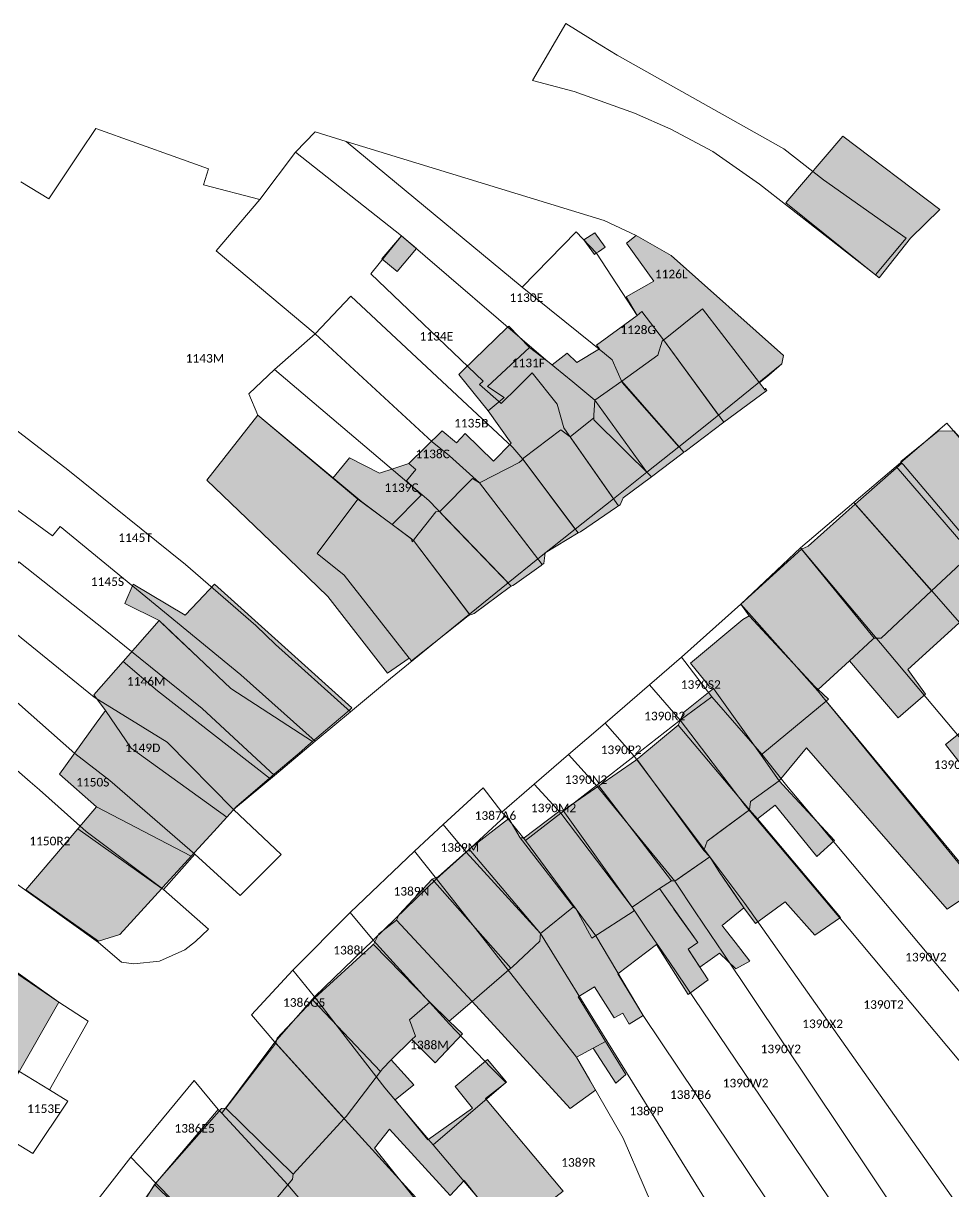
# Model space of a CAD drawing. Header units: metres. Extents: x 113120 to 240396, y 120329 to 242116.
# Drawn here: x 113344.9 to 113431.6, y 121850.8 to 121959.8 of the extents above; entities that cross this region are included whole.
import ezdxf

# ---------------------------------------------------------------- set-up
doc = ezdxf.new("R2010")
doc.units = ezdxf.units.M
doc.header["$LTSCALE"] = 3
for name, color, linetype, lineweight in [('Bpn_CaPa', 78, 'Continuous', 0), ('Bpn_ReBu', 4, 'Continuous', 0), ('Bpt_CaNu', 7, 'Continuous', 0), ('Hachure bâtiment', 11, 'Continuous', 0)]:
    doc.layers.add(name, color=color, linetype=linetype, lineweight=lineweight)
doc.styles.add('Legend', font='')
doc.styles.get('Legend').set_extended_font_data('Calibri')

msp = doc.modelspace()

# ---------------------------------------------------------------- hatches: boundary and pattern name
at = {"layer": 'Hachure bâtiment'}
h = msp.add_hatch(color=256, dxfattribs=at)
h.dxf.hatch_style = 1
h.paths.add_polyline_path([(113430.36, 121942.4), (113427.61, 121939.74), (113424.7, 121936.04), (113416, 121943.03), (113421.32, 121949.26)])
h = msp.add_hatch(color=256, dxfattribs=at)
h.dxf.hatch_style = 1
h.paths.add_polyline_path([(113381.52, 121938.77), (113379.72, 121936.62), (113378.29, 121937.81), (113380.12, 121939.95)])
h = msp.add_hatch(color=256, dxfattribs=at)
h.dxf.hatch_style = 1
h.paths.add_polyline_path([(113405.28, 121938.12), (113415.77, 121928.8), (113415.62, 121928), (113414.39, 121926.96), (113413.6, 121926.29), (113413.53, 121926.24), (113408.23, 121933.13), (113404.74, 121930.36), (113404.59, 121930.24), (113404.46, 121930.14), (113404.06, 121928.83), (113400.68, 121926.39), (113398.18, 121924.63), (113398.09, 121923.21), (113398.07, 121922.99), (113395.88, 121921.21), (113395.01, 121921.87), (113391.56, 121919.23), (113391.45, 121919.13), (113391.29, 121918.97), (113391.11, 121918.8), (113387.55, 121916.97), (113387.42, 121916.9), (113386.75, 121917.31), (113383.72, 121914.23), (113383.33, 121914.21), (113381.36, 121911.69), (113381.24, 121911.54), (113381.13, 121911.41), (113381.08, 121911.68), (113379.26, 121913.04), (113381.98, 121915.77), (113380.59, 121917.11), (113381.48, 121918.17), (113380.83, 121918.72), (113383.92, 121921.77), (113385.27, 121920.65), (113386.07, 121921.5), (113388.73, 121918.95), (113390.38, 121920.6), (113388.23, 121923.62), (113389.72, 121924.87), (113388.17, 121925.9), (113392.08, 121929.55), (113394.18, 121927.92), (113395.58, 121929), (113396.48, 121928.15), (113398.62, 121929.4), (113398.32, 121929.77), (113402.13, 121932.52), (113401.08, 121934.25), (113403.67, 121935.72), (113401.12, 121939.27), (113402.03, 121939.97)])
h = msp.add_hatch(color=256, dxfattribs=at)
h.dxf.hatch_style = 1
h.paths.add_polyline_path([(113399.12, 121938.9), (113398.5, 121938.47), (113398.31, 121938.34), (113398.13, 121938.22), (113397.14, 121939.58), (113398.18, 121940.22)])
h = msp.add_hatch(color=256, dxfattribs=at)
h.dxf.hatch_style = 1
h.paths.add_polyline_path([(113413.53, 121926.24), (113414.05, 121925.57), (113414.09, 121925.74), (113414.22, 121925.54), (113410.21, 121922.56), (113404.59, 121930.24), (113404.74, 121930.36), (113408.23, 121933.13)], flags=17)
h = msp.add_hatch(color=256, dxfattribs=at)
h.dxf.hatch_style = 1
h.paths.add_polyline_path([(113389.37, 121925.1), (113389.72, 121924.87), (113388.23, 121923.62), (113385.49, 121927.01), (113385.9, 121927.41), (113389.94, 121931.33), (113390.15, 121931.53), (113392.08, 121929.55), (113388.17, 121925.9)], flags=17)
h = msp.add_hatch(color=256, dxfattribs=at)
h.dxf.hatch_style = 1
h.paths.add_polyline_path([(113410.21, 121922.56), (113406.59, 121919.85), (113406.47, 121919.76), (113400.68, 121926.39), (113404.06, 121928.83), (113404.46, 121930.14), (113404.59, 121930.24)], flags=17)
h = msp.add_hatch(color=256, dxfattribs=at)
h.dxf.hatch_style = 1
h.paths.add_polyline_path([(113406.47, 121919.76), (113406.29, 121919.62), (113403.45, 121917.48), (113398.09, 121922.79), (113398.07, 121922.99), (113398.09, 121923.21), (113398.18, 121924.63), (113400.68, 121926.39)], flags=17)
h = msp.add_hatch(color=256, dxfattribs=at)
h.dxf.hatch_style = 1
h.paths.add_polyline_path([(113376.06, 121915.39), (113372.27, 121910.33), (113374.78, 121908.31), (113380.85, 121900.56), (113378.82, 121899.15), (113373.27, 121906.3), (113368.68, 121910.72), (113361.98, 121917.17), (113366.72, 121923.22)])
h = msp.add_hatch(color=256, dxfattribs=at)
h.dxf.hatch_style = 1
h.paths.add_polyline_path([(113398.09, 121922.79), (113403.45, 121917.48), (113400.81, 121915.5), (113400.54, 121914.87), (113400.38, 121914.76), (113395.88, 121921.21), (113398.07, 121922.99)], flags=17)
h = msp.add_hatch(color=256, dxfattribs=at)
h.dxf.hatch_style = 1
h.paths.add_polyline_path([(113395.88, 121921.21), (113400.38, 121914.76), (113400.2, 121914.63), (113396.82, 121912.33), (113396.6, 121912.24), (113391.45, 121919.13), (113391.56, 121919.23), (113395.01, 121921.87)], flags=17)
h = msp.add_hatch(color=256, dxfattribs=at)
h.dxf.hatch_style = 1
h.paths.add_polyline_path([(113438.09, 121914.62), (113434.08, 121910.6), (113433.69, 121910.65), (113426.96, 121918.6), (113426.81, 121918.76), (113426.73, 121918.91), (113430.2, 121921.74), (113431.66, 121921.75)])
h = msp.add_hatch(color=256, dxfattribs=at)
h.dxf.hatch_style = 1
h.paths.add_polyline_path([(113380.59, 121917.11), (113381.96, 121915.79), (113381.98, 121915.77), (113379.26, 121913.04), (113377.96, 121913.99), (113376.06, 121915.39), (113374.56, 121916.65), (113373.73, 121917.35), (113375.29, 121919.25), (113378.07, 121917.81), (113379.41, 121918.25), (113380.83, 121918.72), (113381.48, 121918.17)])
h = msp.add_hatch(color=256, dxfattribs=at)
h.dxf.hatch_style = 1
h.paths.add_polyline_path([(113396.6, 121912.24), (113393.54, 121910.37), (113393.41, 121909.39), (113393.27, 121909.29), (113387.42, 121916.9), (113387.55, 121916.97), (113391.11, 121918.8), (113391.29, 121918.97), (113391.45, 121919.13)])
h = msp.add_hatch(color=256, dxfattribs=at)
h.dxf.hatch_style = 1
h.paths.add_polyline_path([(113426.96, 121918.6), (113433.69, 121910.65), (113429.58, 121906.83), (113422.47, 121914.92), (113426.81, 121918.76)])
h = msp.add_hatch(color=256, dxfattribs=at)
h.dxf.hatch_style = 1
h.paths.add_polyline_path([(113387.42, 121916.9), (113393.27, 121909.29), (113393.15, 121909.2), (113390.69, 121907.42), (113390.52, 121907.35), (113390.35, 121907.27), (113383.84, 121914.05), (113383.72, 121914.23), (113386.75, 121917.31)])
h = msp.add_hatch(color=256, dxfattribs=at)
h.dxf.hatch_style = 1
h.paths.add_polyline_path([(113379.26, 121913.04), (113381.08, 121911.68), (113381.13, 121911.41), (113381.24, 121911.54), (113386.51, 121904.59), (113386.35, 121904.52), (113381.06, 121900.31), (113380.85, 121900.56), (113374.78, 121908.31), (113372.27, 121910.33), (113376.06, 121915.39)])
h = msp.add_hatch(color=256, dxfattribs=at)
h.dxf.hatch_style = 1
h.paths.add_polyline_path([(113429.58, 121906.83), (113424.89, 121902.42), (113424.23, 121902.43), (113417.46, 121910.73), (113418.06, 121911), (113422.47, 121914.92)])
h = msp.add_hatch(color=256, dxfattribs=at)
h.dxf.hatch_style = 1
h.paths.add_polyline_path([(113383.84, 121914.05), (113390.35, 121907.27), (113390.17, 121907.14), (113386.91, 121904.73), (113386.66, 121904.64), (113386.51, 121904.59), (113381.24, 121911.54), (113381.36, 121911.69), (113383.33, 121914.21), (113383.72, 121914.23)])
h = msp.add_hatch(color=256, dxfattribs=at)
h.dxf.hatch_style = 1
h.paths.add_polyline_path([(113440.79, 121911.18), (113436.68, 121907.3), (113432.52, 121903.37), (113432.12, 121903.82), (113427.37, 121899.5), (113429.02, 121897.2), (113426.47, 121895), (113421.94, 121900.32), (113424.09, 121902.3), (113424.23, 121902.43), (113424.89, 121902.42), (113429.58, 121906.83), (113433.69, 121910.65), (113434.08, 121910.6), (113438.09, 121914.62)])
h = msp.add_hatch(color=256, dxfattribs=at)
h.dxf.hatch_style = 1
h.paths.add_polyline_path([(113424.23, 121902.43), (113424.09, 121902.3), (113421.94, 121900.32), (113419.02, 121897.62), (113418.73, 121897.89), (113412.56, 121904.5), (113411.8, 121905.61), (113417.46, 121910.73)])
h = msp.add_hatch(color=256, dxfattribs=at)
h.dxf.hatch_style = 1
h.paths.add_polyline_path([(113359.94, 121904.56), (113361.15, 121905.84), (113362.68, 121907.47), (113375.51, 121895.91), (113375.07, 121895.53), (113371.83, 121892.77), (113364.21, 121897.74), (113361.16, 121900.62), (113358.56, 121903.09), (113357.53, 121904.07), (113354.31, 121905.67), (113355.11, 121907.45)])
h = msp.add_hatch(color=256, dxfattribs=at)
h.dxf.hatch_style = 1
h.paths.add_polyline_path([(113371.22, 121892.25), (113370.79, 121891.89), (113370.79, 121891.88), (113368.44, 121889.88), (113367.83, 121889.36), (113357.37, 121897.5), (113354.17, 121900.26), (113357.53, 121904.07), (113364.21, 121897.74), (113371.83, 121892.77)])
h = msp.add_hatch(color=256, dxfattribs=at)
h.dxf.hatch_style = 1
h.paths.add_polyline_path([(113418.73, 121897.89), (113418.91, 121897.52), (113419.02, 121897.62), (113419.96, 121896.73), (113419.74, 121896.55), (113413.84, 121891.66), (113413.69, 121891.5), (113409.24, 121897.74), (113408.84, 121897.95), (113407.1, 121900.09), (113411.97, 121904.15), (113412.56, 121904.5)])
h = msp.add_hatch(color=256, dxfattribs=at)
h.dxf.hatch_style = 1
h.paths.add_polyline_path([(113352.51, 121895.69), (113351.42, 121897.14), (113354.17, 121900.26), (113357.37, 121897.5), (113367.83, 121889.36), (113364.74, 121886.72), (113363.83, 121885.73), (113354.91, 121892.15)])
h = msp.add_hatch(color=256, dxfattribs=at)
h.dxf.hatch_style = 1
h.paths.add_polyline_path([(113413.69, 121891.5), (113415.37, 121889.12), (113412.7, 121887.19), (113412.59, 121886.41), (113405.96, 121894.3), (113406.43, 121895.49), (113409.24, 121897.74)])
h = msp.add_hatch(color=256, dxfattribs=at)
h.dxf.hatch_style = 1
h.paths.add_polyline_path([(113419.74, 121896.55), (113433.99, 121879.15), (113431.03, 121877.13), (113417.93, 121892.2), (113415.37, 121889.12), (113413.69, 121891.5), (113413.84, 121891.66)])
h = msp.add_hatch(color=256, dxfattribs=at)
h.dxf.hatch_style = 1
h.paths.add_polyline_path([(113351.65, 121894.49), (113352.51, 121895.69), (113354.91, 121892.15), (113363.83, 121885.73), (113362.62, 121884.4), (113361.19, 121882.84), (113360.51, 121882.09), (113351.69, 121886.69), (113348.23, 121889.73)])
h = msp.add_hatch(color=256, dxfattribs=at)
h.dxf.hatch_style = 1
h.paths.add_polyline_path([(113412.59, 121886.41), (113408.66, 121883.48), (113408.33, 121882.61), (113402.1, 121891.13), (113402.27, 121891.27), (113405.96, 121894.3)])
h = msp.add_hatch(color=256, dxfattribs=at)
h.dxf.hatch_style = 1
h.paths.add_polyline_path([(113430.88, 121892.5), (113432.25, 121893.58), (113433.99, 121891.36), (113437.79, 121886.53), (113436.42, 121885.46)])
h = msp.add_hatch(color=256, dxfattribs=at)
h.dxf.hatch_style = 1
h.paths.add_polyline_path([(113408.33, 121882.61), (113408.9, 121882.02), (113405.63, 121879.75), (113405.48, 121879.78), (113405.31, 121879.8), (113398.54, 121888.65), (113401.95, 121891.02), (113402.1, 121891.13)])
h = msp.add_hatch(color=256, dxfattribs=at)
h.dxf.hatch_style = 1
h.paths.add_polyline_path([(113405.31, 121879.8), (113404.2, 121879.06), (113401.65, 121877.34), (113395.21, 121886.34), (113398.54, 121888.65)])
h = msp.add_hatch(color=256, dxfattribs=at)
h.dxf.hatch_style = 1
h.paths.add_polyline_path([(113416.43, 121887.97), (113420.52, 121883.55), (113418.87, 121882.07), (113415, 121886.85), (113413.34, 121885.56), (113412.59, 121886.41), (113412.7, 121887.19), (113415.37, 121889.12)])
h = msp.add_hatch(color=256, dxfattribs=at)
h.dxf.hatch_style = 1
h.paths.add_polyline_path([(113351.69, 121886.69), (113360.51, 121882.09), (113360.26, 121881.82), (113357.85, 121879.17), (113357.76, 121879.07), (113349.95, 121884.65)])
h = msp.add_hatch(color=256, dxfattribs=at)
h.dxf.hatch_style = 1
h.paths.add_polyline_path([(113391.19, 121883.79), (113396.19, 121877.35), (113393.09, 121874.86), (113386.44, 121882.73), (113390.16, 121885.59)])
h = msp.add_hatch(color=256, dxfattribs=at)
h.dxf.hatch_style = 1
h.paths.add_polyline_path([(113401.65, 121877.34), (113401.85, 121876.98), (113397.9, 121874.44), (113396.43, 121877.13), (113396.19, 121877.35), (113391.19, 121883.79), (113391.57, 121883.81), (113394.91, 121886.32), (113395.21, 121886.34)])
h = msp.add_hatch(color=256, dxfattribs=at)
h.dxf.hatch_style = 1
h.paths.add_polyline_path([(113421.09, 121876.37), (113418.7, 121874.71), (113415.93, 121877.83), (113413.17, 121875.8), (113412.06, 121877.27), (113410.75, 121879.2), (113409.77, 121880.64), (113408.9, 121882.02), (113408.33, 121882.61), (113408.66, 121883.48), (113410.03, 121884.5), (113412.59, 121886.41), (113413.34, 121885.56)])
h = msp.add_hatch(color=256, dxfattribs=at)
h.dxf.hatch_style = 1
h.paths.add_polyline_path([(113349.95, 121884.65), (113357.76, 121879.07), (113353.85, 121874.79), (113351.87, 121874.15), (113345.1, 121878.96), (113349.95, 121884.65)])
h = msp.add_hatch(color=256, dxfattribs=at)
h.dxf.hatch_style = 1
h.paths.add_polyline_path([(113393.09, 121874.86), (113393.05, 121874.16), (113390.48, 121871.77), (113390.32, 121871.63), (113383, 121879.93), (113383.59, 121880.19), (113386.09, 121882.42), (113386.44, 121882.73)])
h = msp.add_hatch(color=256, dxfattribs=at)
h.dxf.hatch_style = 1
h.paths.add_polyline_path([(113405.63, 121879.75), (113406.39, 121880.28), (113408.9, 121882.02), (113409.77, 121880.64), (113411.39, 121878.26), (113412.06, 121877.27), (113410.04, 121875.61), (113410.09, 121875.54), (113410.1, 121875.53), (113410.44, 121875.1), (113411.25, 121874.06), (113412.62, 121872.3), (113411.31, 121871.57), (113409.81, 121873.04), (113408.93, 121872.41), (113407.97, 121871.73), (113407.04, 121873.15), (113406.87, 121873.42), (113407.78, 121874.02), (113405.55, 121877.16), (113405.41, 121877.36), (113405.34, 121877.46), (113405.29, 121877.53), (113404.2, 121879.06), (113405.31, 121879.8)])
h = msp.add_hatch(color=256, dxfattribs=at)
h.dxf.hatch_style = 1
h.paths.add_polyline_path([(113390.32, 121871.63), (113390.15, 121871.48), (113386.74, 121868.54), (113379.67, 121876.12), (113379.74, 121876.28), (113379.93, 121876.65), (113383, 121879.93)])
h = msp.add_hatch(color=256, dxfattribs=at)
h.dxf.hatch_style = 1
h.paths.add_polyline_path([(113407.78, 121874.02), (113406.87, 121873.42), (113408.73, 121870.55), (113406.88, 121869.17), (113403.92, 121873.85), (113400.33, 121871.12), (113402.68, 121867.22), (113401.38, 121866.42), (113400.78, 121867.45), (113399.97, 121867), (113398.13, 121869.9), (113396.62, 121868.97), (113399.17, 121864.8), (113398.02, 121864.18), (113396.47, 121863.35), (113398.22, 121860.25), (113395.88, 121858.55), (113386.74, 121868.54), (113390.15, 121871.48), (113390.32, 121871.63), (113390.48, 121871.77), (113393.05, 121874.16), (113393.09, 121874.86), (113396.19, 121877.35), (113396.43, 121877.13), (113397.9, 121874.44), (113401.85, 121876.98), (113401.65, 121877.34), (113404.2, 121879.06)])
h = msp.add_hatch(color=256, dxfattribs=at)
h.dxf.hatch_style = 1
h.paths.add_polyline_path([(113386.74, 121868.54), (113384.58, 121866.69), (113382.79, 121868.47), (113377.51, 121873.84), (113377.55, 121873.91), (113378.03, 121874.84), (113379.67, 121876.12)])
h = msp.add_hatch(color=256, dxfattribs=at)
h.dxf.hatch_style = 1
h.paths.add_polyline_path([(113348.16, 121868.48), (113344.28, 121861.66), (113336.41, 121866.15), (113340.79, 121873.49), (113340.88, 121873.64)])
h.paths.add_polyline_path([(113333.34, 121857), (113333.18, 121856.79), (113333.17, 121856.8), (113331.43, 121857.79), (113330.9, 121858.08), (113328.61, 121859.17), (113326.99, 121860), (113326.7, 121860.15), (113326.21, 121860.41), (113326.55, 121861.36), (113328.77, 121864.6), (113328.77, 121864.61), (113329.35, 121865.45), (113329.53, 121865.34), (113329.71, 121865.22), (113330.09, 121864.97), (113331.81, 121867.42), (113330.89, 121867.93), (113328.94, 121869.01), (113329.67, 121870.32), (113331.71, 121869.24), (113332.7, 121868.72), (113332.72, 121868.72), (113333.88, 121868.48), (113337.39, 121867.79), (113336.41, 121866.15), (113335.83, 121865.18), (113335.28, 121864.25), (113334.11, 121862.29), (113334.11, 121862.29), (113334.13, 121862.28), (113336.22, 121861.38), (113336.4, 121860.85), (113336.36, 121860.8), (113334.07, 121857.92)], flags=16)
h = msp.add_hatch(color=256, dxfattribs=at)
h.dxf.hatch_style = 1
h.paths.add_polyline_path([(113377.51, 121873.84), (113382.79, 121868.47), (113380.88, 121866.81), (113381.43, 121865.3), (113381.11, 121864.99), (113379.18, 121863.08), (113378.36, 121862.26), (113378.16, 121862.01), (113371.87, 121868.67), (113372.03, 121868.83), (113377.32, 121873.7), (113377.49, 121873.86)])
h = msp.add_hatch(color=256, dxfattribs=at)
h.dxf.hatch_style = 1
h.paths.add_polyline_path([(113378.16, 121862.01), (113374.98, 121857.82), (113374.79, 121857.61), (113368.41, 121864.63), (113368.54, 121865.1), (113371.74, 121868.54), (113371.87, 121868.67)])
h = msp.add_hatch(color=256, dxfattribs=at)
h.dxf.hatch_style = 1
h.paths.add_polyline_path([(113384.58, 121866.69), (113385.82, 121865.52), (113383.27, 121862.82), (113381.11, 121864.99), (113381.43, 121865.3), (113380.88, 121866.81), (113382.79, 121868.47)])
h = msp.add_hatch(color=256, dxfattribs=at)
h.dxf.hatch_style = 1
h.paths.add_polyline_path([(113401.07, 121861.72), (113400.12, 121860.92), (113398.02, 121864.18), (113399.17, 121864.8)], flags=17)
h = msp.add_hatch(color=256, dxfattribs=at)
h.dxf.hatch_style = 1
h.paths.add_polyline_path([(113374.79, 121857.61), (113370.03, 121852.43), (113363.74, 121858.57), (113368.41, 121864.63)])
h = msp.add_hatch(color=256, dxfattribs=at)
h.dxf.hatch_style = 1
h.paths.add_polyline_path([(113389.92, 121861.02), (113387.98, 121859.47), (113395.23, 121850.85), (113389.98, 121846.81), (113385.97, 121851.82), (113384.67, 121850.45), (113379.02, 121856.62), (113377.63, 121854.85), (113382.52, 121848.7), (113382.35, 121848.55), (113376.61, 121843.64), (113372.63, 121848.07), (113368.87, 121843.62), (113370.78, 121841.42), (113368.83, 121839.65), (113369.53, 121838.63), (113366.92, 121836.27), (113361.8, 121842.48), (113363.97, 121844.72), (113369.98, 121851.96), (113370.03, 121852.43), (113374.79, 121857.61), (113374.98, 121857.82), (113378.16, 121862.01), (113378.36, 121862.26), (113379.18, 121863.08), (113381.28, 121860.75), (113379.53, 121859.37), (113382.58, 121855.62), (113386.77, 121858.57), (113385.13, 121860.6), (113388.17, 121863.12)])
h = msp.add_hatch(color=256, dxfattribs=at)
h.dxf.hatch_style = 1
h.paths.add_polyline_path([(113370.03, 121852.43), (113369.98, 121851.96), (113363.97, 121844.72), (113357.1, 121851.45), (113363.35, 121858.54), (113363.74, 121858.57)])
h = msp.add_hatch(color=256, dxfattribs=at)
h.dxf.hatch_style = 1
h.paths.add_polyline_path([(113363.97, 121844.72), (113361.8, 121842.48), (113360.04, 121840.65), (113353.37, 121845.37), (113354.07, 121846.57), (113357.1, 121851.45)])

# ---------------------------------------------------------------- linework, layer by layer
at = {"layer": 'Bpn_CaPa'}
for points in [[(113397.77, 121958.33), (113398.81, 121957.69), (113400.24, 121956.81), (113415.79, 121948.07), (113419.51, 121945.17), (113427.21, 121939.75), (113424.34, 121936.33), (113413.53, 121944.78), (113409.18, 121947.82), (113405.26, 121949.91), (113401.87, 121951.41), (113396.23, 121953.42), (113392.34, 121954.44), (113395.46, 121959.77), (113397.77, 121958.33)], [(113391.38, 121935.18), (113397.91, 121929.9), (113399.06, 121928.98), (113399.8, 121928.38), (113400.71, 121926.26), (113406.01, 121920.27), (113403.03, 121917.9), (113398.18, 121924.63), (113396.13, 121926.34), (113393.59, 121928.38), (113380.12, 121939.95), (113370.23, 121947.77), (113372.07, 121949.65), (113374.98, 121948.75), (113391.38, 121935.18)], [(113391.38, 121935.18), (113374.98, 121948.75), (113399.03, 121941.37), (113402.03, 121939.97), (113405.28, 121938.12), (113415.77, 121928.8), (113415.62, 121928), (113409.72, 121923.21), (113404.59, 121930.24), (113402.57, 121932.88), (113402.13, 121932.52), (113398.32, 121938.33), (113396.42, 121940.32), (113391.38, 121935.18)], [(113399.91, 121915.43), (113396.34, 121912.59), (113391.45, 121919.13), (113390.52, 121920.21), (113375.42, 121934.32), (113372.08, 121930.82), (113362.84, 121938.55), (113366.93, 121943.35), (113370.23, 121947.77), (113380.12, 121939.95), (113377.28, 121936.42), (113387.75, 121926.39), (113387.42, 121926.09), (113389.44, 121924.32), (113390.95, 121925.82), (113391.76, 121926.63), (113392.31, 121927.18), (113394.67, 121924.25), (113395.29, 121922.04), (113399.91, 121915.43)], [(113403.03, 121917.9), (113399.91, 121915.43), (113395.29, 121922.04), (113394.67, 121924.25), (113392.31, 121927.18), (113391.76, 121926.63), (113390.95, 121925.82), (113389.44, 121924.32), (113387.42, 121926.09), (113387.75, 121926.39), (113377.28, 121936.42), (113380.12, 121939.95), (113393.59, 121928.38), (113396.13, 121926.34), (113398.18, 121924.63), (113403.03, 121917.9)], [(113391.38, 121935.18), (113396.42, 121940.32), (113398.32, 121938.33), (113402.13, 121932.52), (113402.57, 121932.88), (113404.59, 121930.24), (113409.72, 121923.21), (113406.01, 121920.27), (113400.71, 121926.26), (113399.8, 121928.38), (113399.06, 121928.98), (113397.91, 121929.9), (113391.38, 121935.18)], [(113396.34, 121912.59), (113392.86, 121909.82), (113387.42, 121916.9), (113384.6, 121919.44), (113382.98, 121920.73), (113372.08, 121930.82), (113375.42, 121934.32), (113390.52, 121920.21), (113391.45, 121919.13), (113396.34, 121912.59)], [(113368.29, 121927.47), (113372.08, 121930.82), (113382.98, 121920.73), (113384.6, 121919.44), (113387.42, 121916.9), (113392.86, 121909.82), (113390.1, 121907.59), (113383.5, 121914.42), (113382.69, 121915.26), (113368.29, 121927.47)], [(113333.52, 121929.97), (113344.13, 121921.9), (113348.99, 121918.12), (113359.97, 121909.3), (113366.54, 121903.59), (113368.38, 121901.82), (113375.39, 121895.56), (113372.09, 121892.81), (113365.15, 121899), (113348.28, 121912.83), (113347.59, 121911.96), (113329.77, 121924.97), (113333.52, 121929.97)], [(113368.29, 121927.47), (113382.69, 121915.26), (113383.5, 121914.42), (113390.1, 121907.59), (113386.47, 121904.65), (113381.24, 121911.54), (113376.43, 121915.15), (113366.72, 121923.22), (113365.89, 121925.23), (113368.29, 121927.47)], [(113372.09, 121892.81), (113368.29, 121889.61), (113361.55, 121895.85), (113357.52, 121899.1), (113354.96, 121901.17), (113352.48, 121903.17), (113344.42, 121909.53), (113343.15, 121907.76), (113337.65, 121911.4), (113333.56, 121913.74), (113326.7, 121918.84), (113325.7, 121919.54), (113326.12, 121920.1), (113329.77, 121924.97), (113347.59, 121911.96), (113348.28, 121912.83), (113365.15, 121899), (113372.09, 121892.81)], [(113445.42, 121905.82), (113440.65, 121901.72), (113433.27, 121910.31), (113426.29, 121918.45), (113431, 121922.48), (113440.8, 121911.19), (113445.42, 121905.82)], [(113422.32, 121915.09), (113426.29, 121918.45), (113433.27, 121910.31), (113440.65, 121901.72), (113449.25, 121892.11), (113451.92, 121889.13), (113448.17, 121885.76), (113432.19, 121903.89), (113429.6, 121906.83), (113422.32, 121915.09)], [(113422.32, 121915.09), (113429.6, 121906.83), (113432.19, 121903.89), (113448.17, 121885.76), (113447.52, 121885.17), (113442.6, 121880.75), (113434.38, 121890.56), (113432.32, 121893.02), (113427.09, 121899.25), (113417.36, 121910.86), (113422.32, 121915.09)], [(113447.81, 121874.54), (113442.03, 121869.67), (113435.23, 121877.87), (113421.95, 121893.89), (113419.74, 121896.55), (113418.93, 121897.53), (113411.8, 121905.61), (113417.36, 121910.86), (113427.09, 121899.25), (113432.32, 121893.02), (113434.38, 121890.56), (113442.6, 121880.75), (113445.59, 121877.18), (113447.81, 121874.54)], [(113343.15, 121907.76), (113344.42, 121909.53), (113352.48, 121903.17), (113354.96, 121901.17), (113357.52, 121899.1), (113361.55, 121895.85), (113368.29, 121889.61), (113364.47, 121886.44), (113358.27, 121892.71), (113351.45, 121896.92), (113341.29, 121905.16), (113343.15, 121907.76)], [(113360.84, 121882.29), (113352.93, 121889.14), (113349.66, 121891.66), (113342.28, 121898.17), (113340.1, 121899.87), (113338.42, 121901.16), (113339.13, 121902.16), (113341.14, 121904.96), (113341.29, 121905.16), (113351.45, 121896.92), (113358.27, 121892.71), (113364.47, 121886.44), (113368.91, 121882.25), (113365.08, 121878.42), (113360.84, 121882.29)], [(113447.81, 121874.54), (113458.52, 121861.77), (113452.85, 121857.02), (113454.45, 121855.11), (113448.1, 121850.47), (113420.59, 121883.28), (113419.76, 121884.28), (113419.06, 121885.11), (113416.22, 121888.5), (113415.57, 121889.26), (113413.76, 121891.6), (113409.1, 121896.95), (113406.57, 121900.25), (113406.27, 121900.65), (113411.8, 121905.61), (113418.93, 121897.53), (113419.74, 121896.55), (113421.95, 121893.89), (113435.23, 121877.87), (113442.03, 121869.67), (113447.81, 121874.54)], [(113403.28, 121898.08), (113406.27, 121900.65), (113406.57, 121900.25), (113409.1, 121896.95), (113406.14, 121894.76), (113403.28, 121898.08)], [(113357.94, 121878.99), (113350.73, 121884.39), (113346.35, 121888.27), (113345.49, 121889.01), (113342.73, 121891.45), (113339.5, 121894.14), (113342.28, 121898.17), (113349.66, 121891.66), (113352.93, 121889.14), (113360.84, 121882.29), (113357.94, 121878.99)], [(113399.13, 121894.51), (113403.28, 121898.08), (113406.14, 121894.76), (113401.85, 121891.41), (113399.13, 121894.51)], [(113406.14, 121894.76), (113409.1, 121896.95), (113413.76, 121891.6), (113415.57, 121889.26), (113416.22, 121888.5), (113419.06, 121885.11), (113419.76, 121884.28), (113420.59, 121883.28), (113448.1, 121850.47), (113444.59, 121848.15), (113420.77, 121876.61), (113412.21, 121886.83), (113406.14, 121894.76)], [(113357.94, 121878.99), (113362.14, 121875.28), (113360.93, 121874.13), (113359.92, 121873.36), (113357.56, 121872.28), (113355.17, 121872.04), (113354.01, 121872.19), (113351.88, 121874.04), (113343.88, 121879.77), (113336.83, 121884), (113342.08, 121890.82), (113338.95, 121893.35), (113339.5, 121894.14), (113342.73, 121891.45), (113345.49, 121889.01), (113346.35, 121888.27), (113350.73, 121884.39), (113357.94, 121878.99)], [(113395.7, 121891.56), (113399.13, 121894.51), (113401.85, 121891.41), (113398.34, 121888.68), (113395.7, 121891.56)], [(113439.52, 121844.78), (113436.69, 121842.91), (113413.46, 121875.83), (113412.17, 121877.67), (113408.9, 121882.02), (113401.85, 121891.41), (113406.14, 121894.76), (113412.21, 121886.83), (113420.77, 121876.61), (113444.59, 121848.15), (113439.52, 121844.78)], [(113395.7, 121891.56), (113398.34, 121888.68), (113395, 121886.09), (113392.51, 121888.81), (113395.7, 121891.56)], [(113436.69, 121842.91), (113433.68, 121840.91), (113432.27, 121839.97), (113410.13, 121873.03), (113408.96, 121874.78), (113407.54, 121876.89), (113405.63, 121879.75), (113398.34, 121888.68), (113401.85, 121891.41), (113408.9, 121882.02), (113412.17, 121877.67), (113413.46, 121875.83), (113436.69, 121842.91)], [(113389.48, 121886.19), (113392.51, 121888.81), (113395, 121886.09), (113391.71, 121883.55), (113389.84, 121885.86), (113389.48, 121886.19)], [(113395, 121886.09), (113398.34, 121888.68), (113405.63, 121879.75), (113407.54, 121876.89), (113408.96, 121874.78), (113410.13, 121873.03), (113432.27, 121839.97), (113430.6, 121838.87), (113428.49, 121837.65), (113405.09, 121872.25), (113403.03, 121875.29), (113401.65, 121877.33), (113395, 121886.09)], [(113384.02, 121885.03), (113387.74, 121888.47), (113389.48, 121886.19), (113389.84, 121885.86), (113386.18, 121882.46), (113384.02, 121885.03)], [(113419.41, 121832.45), (113399.29, 121864.87), (113393.09, 121874.86), (113386.18, 121882.46), (113389.84, 121885.86), (113391.71, 121883.55), (113398.27, 121874.67), (113402.68, 121867.22), (113424.18, 121835.19), (113419.41, 121832.45)], [(113395, 121886.09), (113401.65, 121877.33), (113403.03, 121875.29), (113405.09, 121872.25), (113428.49, 121837.65), (113427.17, 121836.9), (113424.18, 121835.19), (113402.68, 121867.22), (113398.27, 121874.67), (113391.71, 121883.55), (113395, 121886.09)], [(113384.02, 121885.03), (113386.18, 121882.46), (113383.41, 121879.96), (113381.34, 121882.56), (113384.02, 121885.03)], [(113375.34, 121876.84), (113381.34, 121882.56), (113383.41, 121879.96), (113379.57, 121876.26), (113377.48, 121874.25), (113375.34, 121876.84)], [(113419.41, 121832.45), (113412.58, 121828.53), (113400.81, 121855.77), (113397.71, 121861.19), (113396.47, 121863.35), (113383.41, 121879.96), (113386.18, 121882.46), (113393.09, 121874.86), (113399.29, 121864.87), (113419.41, 121832.45)], [(113324.93, 121873.05), (113329.08, 121880.28), (113335.58, 121876.42), (113340.79, 121873.49), (113348.16, 121868.48), (113350.9, 121866.7), (113347.29, 121860.29), (113344.44, 121862.02), (113336.41, 121866.15), (113332.65, 121868.41), (113324.93, 121873.05)], [(113407.86, 121825.82), (113407.77, 121825.94), (113405.2, 121829.04), (113402.73, 121831.95), (113396.65, 121839.13), (113383.08, 121855.15), (113389.86, 121860.97), (113388.48, 121862.39), (113384.61, 121866.42), (113377.48, 121874.25), (113379.57, 121876.26), (113383.41, 121879.96), (113396.47, 121863.35), (113397.71, 121861.19), (113400.81, 121855.77), (113412.58, 121828.53), (113411.76, 121828.06), (113407.86, 121825.82)], [(113375.34, 121876.84), (113377.48, 121874.25), (113372.02, 121868.98), (113369.99, 121871.44), (113375.34, 121876.84)], [(113372.02, 121868.98), (113377.48, 121874.25), (113384.61, 121866.42), (113388.48, 121862.39), (113389.86, 121860.97), (113383.08, 121855.15), (113382.65, 121855.66), (113379.58, 121859.29), (113378.57, 121860.48), (113372.02, 121868.98)], [(113372.02, 121868.98), (113368.33, 121864.73), (113366.13, 121867.29), (113369.99, 121871.44), (113372.02, 121868.98)], [(113401.58, 121826.36), (113401.07, 121825.99), (113396.78, 121831.34), (113382.73, 121848.88), (113375.2, 121857.16), (113368.33, 121864.73), (113372.02, 121868.98), (113378.57, 121860.48), (113379.58, 121859.29), (113382.65, 121855.66), (113383.08, 121855.15), (113396.65, 121839.13), (113402.73, 121831.95), (113405.2, 121829.04), (113401.58, 121826.36)], [(113390.55, 121826.45), (113380.1, 121838.88), (113378.57, 121840.7), (113369.54, 121851.43), (113363.38, 121858.12), (113368.33, 121864.73), (113375.2, 121857.16), (113382.73, 121848.88), (113396.78, 121831.34), (113390.55, 121826.45)], [(113347.29, 121860.29), (113349.01, 121859.23), (113345.75, 121854.35), (113341.4, 121857.01), (113344.44, 121862.02), (113347.29, 121860.29)], [(113357.2, 121851.58), (113354.87, 121854), (113360.79, 121861.17), (113363.03, 121858.45), (113357.2, 121851.58)], [(113357.2, 121851.58), (113363.03, 121858.45), (113363.38, 121858.12), (113369.54, 121851.43), (113378.57, 121840.7), (113371.86, 121835.51), (113370.81, 121836.72), (113368.52, 121839.39), (113363.95, 121844.7), (113357.2, 121851.58)], [(113357.2, 121851.58), (113353.13, 121845.62), (113350.54, 121848.4), (113354.87, 121854), (113357.2, 121851.58)], [(113373.42, 121833.69), (113374.16, 121832.83), (113385.07, 121820.15), (113381.57, 121817.35), (113379.52, 121815.71), (113368.62, 121829.34), (113362.86, 121836.55), (113360.84, 121839.07), (113359.58, 121840.13), (113353.13, 121845.62), (113357.2, 121851.58), (113363.95, 121844.7), (113368.52, 121839.39), (113370.81, 121836.72), (113371.86, 121835.51), (113373.42, 121833.69)]]:
    msp.add_lwpolyline(points, close=True, dxfattribs=at)
msp.add_lwpolyline([(113344.61, 121944.98), (113347.23, 121943.42), (113350.15, 121947.78), (113351.62, 121949.97), (113359.26, 121947.23), (113362.13, 121946.2), (113361.67, 121944.7), (113366.93, 121943.35), (113362.84, 121938.55), (113372.08, 121930.82), (113368.29, 121927.47), (113365.89, 121925.23), (113366.72, 121923.22), (113376.43, 121915.15), (113381.24, 121911.54), (113386.47, 121904.65), (113386.47, 121904.65), (113379.1, 121898.65), (113375.39, 121895.56), (113368.38, 121901.82), (113366.54, 121903.59), (113359.97, 121909.3), (113348.99, 121918.12), (113344.13, 121921.9)], dxfattribs=at)
at = {"layer": 'Bpn_ReBu'}
for points in [[(113430.36, 121942.4), (113427.61, 121939.74), (113424.7, 121936.04), (113416, 121943.03), (113421.32, 121949.26), (113430.36, 121942.4)], [(113381.52, 121938.77), (113379.72, 121936.62), (113378.29, 121937.81), (113380.12, 121939.95), (113381.52, 121938.77)], [(113405.28, 121938.12), (113415.77, 121928.8), (113415.62, 121928), (113414.39, 121926.96), (113413.6, 121926.29), (113413.53, 121926.24), (113408.23, 121933.13), (113404.74, 121930.36), (113404.59, 121930.24), (113404.46, 121930.14), (113404.06, 121928.83), (113400.68, 121926.39), (113398.18, 121924.63), (113398.09, 121923.21), (113398.07, 121922.99), (113395.88, 121921.21), (113395.01, 121921.87), (113391.56, 121919.23), (113391.45, 121919.13), (113391.29, 121918.97), (113391.11, 121918.8), (113387.55, 121916.97), (113387.42, 121916.9), (113386.75, 121917.31), (113383.72, 121914.23), (113383.33, 121914.21), (113381.36, 121911.69), (113381.24, 121911.54), (113381.13, 121911.41), (113381.08, 121911.68), (113379.26, 121913.04), (113381.98, 121915.77), (113380.59, 121917.11), (113381.48, 121918.17), (113380.83, 121918.72), (113383.92, 121921.77), (113385.27, 121920.65), (113386.07, 121921.5), (113388.73, 121918.95), (113390.38, 121920.6), (113388.23, 121923.62), (113389.72, 121924.87), (113388.17, 121925.9), (113392.08, 121929.55), (113394.18, 121927.92), (113395.58, 121929), (113396.48, 121928.15), (113398.62, 121929.4), (113398.32, 121929.77), (113402.13, 121932.52), (113401.08, 121934.25), (113403.67, 121935.72), (113401.12, 121939.27), (113402.03, 121939.97), (113405.28, 121938.12)], [(113399.12, 121938.9), (113398.5, 121938.47), (113398.31, 121938.34), (113398.13, 121938.22), (113397.14, 121939.58), (113398.18, 121940.22), (113399.12, 121938.9)], [(113413.53, 121926.24), (113414.05, 121925.57), (113414.09, 121925.74), (113414.22, 121925.54), (113410.21, 121922.56), (113404.59, 121930.24), (113404.74, 121930.36), (113408.23, 121933.13), (113413.53, 121926.24)], [(113389.37, 121925.1), (113389.72, 121924.87), (113388.23, 121923.62), (113385.49, 121927.01), (113385.9, 121927.41), (113389.94, 121931.33), (113390.15, 121931.53), (113392.08, 121929.55), (113388.17, 121925.9), (113389.37, 121925.1)], [(113410.21, 121922.56), (113406.59, 121919.85), (113406.47, 121919.76), (113400.68, 121926.39), (113404.06, 121928.83), (113404.46, 121930.14), (113404.59, 121930.24), (113410.21, 121922.56)], [(113406.47, 121919.76), (113406.29, 121919.62), (113403.45, 121917.48), (113398.09, 121922.79), (113398.07, 121922.99), (113398.09, 121923.21), (113398.18, 121924.63), (113400.68, 121926.39), (113406.47, 121919.76)], [(113376.06, 121915.39), (113372.27, 121910.33), (113374.78, 121908.31), (113380.85, 121900.56), (113378.82, 121899.15), (113373.27, 121906.3), (113368.68, 121910.72), (113361.98, 121917.17), (113366.72, 121923.22), (113376.06, 121915.39)], [(113398.09, 121922.79), (113403.45, 121917.48), (113400.81, 121915.5), (113400.54, 121914.87), (113400.38, 121914.76), (113395.88, 121921.21), (113398.07, 121922.99), (113398.09, 121922.79)], [(113395.88, 121921.21), (113400.38, 121914.76), (113400.2, 121914.63), (113396.82, 121912.33), (113396.6, 121912.24), (113391.45, 121919.13), (113391.56, 121919.23), (113395.01, 121921.87), (113395.88, 121921.21)], [(113438.09, 121914.62), (113434.08, 121910.6), (113433.69, 121910.65), (113426.96, 121918.6), (113426.81, 121918.76), (113426.73, 121918.91), (113430.2, 121921.74), (113431.66, 121921.75), (113438.09, 121914.62)], [(113380.59, 121917.11), (113381.96, 121915.79), (113381.98, 121915.77), (113379.26, 121913.04), (113377.96, 121913.99), (113376.06, 121915.39), (113374.56, 121916.65), (113373.73, 121917.35), (113375.29, 121919.25), (113378.07, 121917.81), (113379.41, 121918.25), (113380.83, 121918.72), (113381.48, 121918.17), (113380.59, 121917.11)], [(113396.6, 121912.24), (113393.54, 121910.37), (113393.41, 121909.39), (113393.27, 121909.29), (113387.42, 121916.9), (113387.55, 121916.97), (113391.11, 121918.8), (113391.29, 121918.97), (113391.45, 121919.13), (113396.6, 121912.24)], [(113426.96, 121918.6), (113433.69, 121910.65), (113429.58, 121906.83), (113422.47, 121914.92), (113426.81, 121918.76), (113426.96, 121918.6)], [(113387.42, 121916.9), (113393.27, 121909.29), (113393.15, 121909.2), (113390.69, 121907.42), (113390.52, 121907.35), (113390.35, 121907.27), (113383.84, 121914.05), (113383.72, 121914.23), (113386.75, 121917.31), (113387.42, 121916.9)], [(113379.26, 121913.04), (113381.08, 121911.68), (113381.13, 121911.41), (113381.24, 121911.54), (113386.51, 121904.59), (113386.35, 121904.52), (113381.06, 121900.31), (113380.85, 121900.56), (113374.78, 121908.31), (113372.27, 121910.33), (113376.06, 121915.39), (113379.26, 121913.04)], [(113429.58, 121906.83), (113424.89, 121902.42), (113424.23, 121902.43), (113417.46, 121910.73), (113418.06, 121911), (113422.47, 121914.92), (113429.58, 121906.83)], [(113383.84, 121914.05), (113390.35, 121907.27), (113390.17, 121907.14), (113386.91, 121904.73), (113386.66, 121904.64), (113386.51, 121904.59), (113381.24, 121911.54), (113381.36, 121911.69), (113383.33, 121914.21), (113383.72, 121914.23), (113383.84, 121914.05)], [(113440.79, 121911.18), (113436.68, 121907.3), (113432.52, 121903.37), (113432.12, 121903.82), (113427.37, 121899.5), (113429.02, 121897.2), (113426.47, 121895), (113421.94, 121900.32), (113424.09, 121902.3), (113424.23, 121902.43), (113424.89, 121902.42), (113429.58, 121906.83), (113433.69, 121910.65), (113434.08, 121910.6), (113438.09, 121914.62), (113440.79, 121911.18)], [(113424.23, 121902.43), (113424.09, 121902.3), (113421.94, 121900.32), (113419.02, 121897.62), (113418.73, 121897.89), (113412.56, 121904.5), (113411.8, 121905.61), (113417.46, 121910.73), (113424.23, 121902.43)], [(113359.94, 121904.56), (113361.15, 121905.84), (113362.68, 121907.47), (113375.51, 121895.91), (113375.07, 121895.53), (113371.83, 121892.77), (113364.21, 121897.74), (113361.16, 121900.62), (113358.56, 121903.09), (113357.53, 121904.07), (113354.31, 121905.67), (113355.11, 121907.45), (113359.94, 121904.56)], [(113371.22, 121892.25), (113370.79, 121891.89), (113370.79, 121891.88), (113368.44, 121889.88), (113367.83, 121889.36), (113357.37, 121897.5), (113354.17, 121900.26), (113357.53, 121904.07), (113364.21, 121897.74), (113371.83, 121892.77), (113371.22, 121892.25)], [(113418.73, 121897.89), (113418.91, 121897.52), (113419.02, 121897.62), (113419.96, 121896.73), (113419.74, 121896.55), (113413.84, 121891.66), (113413.69, 121891.5), (113409.24, 121897.74), (113408.84, 121897.95), (113407.1, 121900.09), (113411.97, 121904.15), (113412.56, 121904.5), (113418.73, 121897.89)], [(113352.51, 121895.69), (113351.42, 121897.14), (113354.17, 121900.26), (113357.37, 121897.5), (113367.83, 121889.36), (113364.74, 121886.72), (113363.83, 121885.73), (113354.91, 121892.15), (113352.51, 121895.69)], [(113413.69, 121891.5), (113415.37, 121889.12), (113412.7, 121887.19), (113412.59, 121886.41), (113405.96, 121894.3), (113406.43, 121895.49), (113409.24, 121897.74), (113413.69, 121891.5)], [(113419.74, 121896.55), (113433.99, 121879.15), (113431.03, 121877.13), (113417.93, 121892.2), (113415.37, 121889.12), (113413.69, 121891.5), (113413.84, 121891.66), (113419.74, 121896.55)], [(113351.65, 121894.49), (113352.51, 121895.69), (113354.91, 121892.15), (113363.83, 121885.73), (113362.62, 121884.4), (113361.19, 121882.84), (113360.51, 121882.09), (113351.69, 121886.69), (113348.23, 121889.73), (113351.65, 121894.49)], [(113412.59, 121886.41), (113408.66, 121883.48), (113408.33, 121882.61), (113402.1, 121891.13), (113402.27, 121891.27), (113405.96, 121894.3), (113412.59, 121886.41)], [(113430.88, 121892.5), (113432.25, 121893.58), (113433.99, 121891.36), (113437.79, 121886.53), (113436.42, 121885.46), (113430.88, 121892.5)], [(113408.33, 121882.61), (113408.9, 121882.02), (113405.63, 121879.75), (113405.48, 121879.78), (113405.31, 121879.8), (113398.54, 121888.65), (113401.95, 121891.02), (113402.1, 121891.13), (113408.33, 121882.61)], [(113405.31, 121879.8), (113404.2, 121879.06), (113401.65, 121877.34), (113395.21, 121886.34), (113398.54, 121888.65), (113405.31, 121879.8)], [(113416.43, 121887.97), (113420.52, 121883.55), (113418.87, 121882.07), (113415, 121886.85), (113413.34, 121885.56), (113412.59, 121886.41), (113412.7, 121887.19), (113415.37, 121889.12), (113416.43, 121887.97)], [(113351.69, 121886.69), (113360.51, 121882.09), (113360.26, 121881.82), (113357.85, 121879.17), (113357.76, 121879.07), (113349.95, 121884.65), (113351.69, 121886.69)], [(113391.19, 121883.79), (113396.19, 121877.35), (113393.09, 121874.86), (113386.44, 121882.73), (113390.16, 121885.59), (113391.19, 121883.79)], [(113401.65, 121877.34), (113401.85, 121876.98), (113397.9, 121874.44), (113396.43, 121877.13), (113396.19, 121877.35), (113391.19, 121883.79), (113391.57, 121883.81), (113394.91, 121886.32), (113395.21, 121886.34), (113401.65, 121877.34)], [(113421.09, 121876.37), (113418.7, 121874.71), (113415.93, 121877.83), (113413.17, 121875.8), (113412.06, 121877.27), (113410.75, 121879.2), (113409.77, 121880.64), (113408.9, 121882.02), (113408.33, 121882.61), (113408.66, 121883.48), (113410.03, 121884.5), (113412.59, 121886.41), (113413.34, 121885.56), (113421.09, 121876.37)], [(113349.95, 121884.65), (113357.76, 121879.07), (113353.85, 121874.79), (113351.87, 121874.15), (113345.1, 121878.96), (113349.95, 121884.65), (113349.95, 121884.65)], [(113393.09, 121874.86), (113393.05, 121874.16), (113390.48, 121871.77), (113390.32, 121871.63), (113383, 121879.93), (113383.59, 121880.19), (113386.09, 121882.42), (113386.44, 121882.73), (113393.09, 121874.86)], [(113405.63, 121879.75), (113406.39, 121880.28), (113408.9, 121882.02), (113409.77, 121880.64), (113411.39, 121878.26), (113412.06, 121877.27), (113410.04, 121875.61), (113410.09, 121875.54), (113410.1, 121875.53), (113410.44, 121875.1), (113411.25, 121874.06), (113412.62, 121872.3), (113411.31, 121871.57), (113409.81, 121873.04), (113408.93, 121872.41), (113407.97, 121871.73), (113407.04, 121873.15), (113406.87, 121873.42), (113407.78, 121874.02), (113405.55, 121877.16), (113405.41, 121877.36), (113405.34, 121877.46), (113405.29, 121877.53), (113404.2, 121879.06), (113405.31, 121879.8), (113405.63, 121879.75)], [(113390.32, 121871.63), (113390.15, 121871.48), (113386.74, 121868.54), (113379.67, 121876.12), (113379.74, 121876.28), (113379.93, 121876.65), (113383, 121879.93), (113390.32, 121871.63)], [(113407.78, 121874.02), (113406.87, 121873.42), (113408.73, 121870.55), (113406.88, 121869.17), (113403.92, 121873.85), (113400.33, 121871.12), (113402.68, 121867.22), (113401.38, 121866.42), (113400.78, 121867.45), (113399.97, 121867), (113398.13, 121869.9), (113396.62, 121868.97), (113399.17, 121864.8), (113398.02, 121864.18), (113396.47, 121863.35), (113398.22, 121860.25), (113395.88, 121858.55), (113386.74, 121868.54), (113390.15, 121871.48), (113390.32, 121871.63), (113390.48, 121871.77), (113393.05, 121874.16), (113393.09, 121874.86), (113396.19, 121877.35), (113396.43, 121877.13), (113397.9, 121874.44), (113401.85, 121876.98), (113401.65, 121877.34), (113404.2, 121879.06), (113407.78, 121874.02)], [(113386.74, 121868.54), (113384.58, 121866.69), (113382.79, 121868.47), (113377.51, 121873.84), (113377.55, 121873.91), (113378.03, 121874.84), (113379.67, 121876.12), (113386.74, 121868.54)], [(113348.16, 121868.48), (113344.28, 121861.66), (113336.41, 121866.15), (113340.79, 121873.49), (113340.88, 121873.64), (113348.16, 121868.48)], [(113377.51, 121873.84), (113382.79, 121868.47), (113380.88, 121866.81), (113381.43, 121865.3), (113381.11, 121864.99), (113379.18, 121863.08), (113378.36, 121862.26), (113378.16, 121862.01), (113371.87, 121868.67), (113372.03, 121868.83), (113377.32, 121873.7), (113377.49, 121873.86), (113377.51, 121873.84)], [(113378.16, 121862.01), (113374.98, 121857.82), (113374.79, 121857.61), (113368.41, 121864.63), (113368.54, 121865.1), (113371.74, 121868.54), (113371.87, 121868.67), (113378.16, 121862.01)], [(113384.58, 121866.69), (113385.82, 121865.52), (113383.27, 121862.82), (113381.11, 121864.99), (113381.43, 121865.3), (113380.88, 121866.81), (113382.79, 121868.47), (113384.58, 121866.69)], [(113401.07, 121861.72), (113400.12, 121860.92), (113398.02, 121864.18), (113399.17, 121864.8), (113401.07, 121861.72)], [(113374.79, 121857.61), (113370.03, 121852.43), (113363.74, 121858.57), (113368.41, 121864.63), (113374.79, 121857.61)], [(113370.03, 121852.43), (113369.98, 121851.96), (113363.97, 121844.72), (113357.1, 121851.45), (113363.35, 121858.54), (113363.74, 121858.57), (113370.03, 121852.43)], [(113363.97, 121844.72), (113361.8, 121842.48), (113360.04, 121840.65), (113353.37, 121845.37), (113354.07, 121846.57), (113357.1, 121851.45), (113363.97, 121844.72)]]:
    msp.add_lwpolyline(points, close=True, dxfattribs=at)
msp.add_lwpolyline([(113363.97, 121844.72), (113369.98, 121851.96), (113370.03, 121852.43), (113374.79, 121857.61), (113374.98, 121857.82), (113378.16, 121862.01), (113378.36, 121862.26), (113379.18, 121863.08), (113381.28, 121860.75), (113379.53, 121859.37), (113382.58, 121855.62), (113386.77, 121858.57), (113385.13, 121860.6), (113388.17, 121863.12), (113389.92, 121861.02), (113389.92, 121861.02), (113387.98, 121859.47), (113395.23, 121850.85), (113389.98, 121846.81), (113385.97, 121851.82), (113384.67, 121850.45), (113379.02, 121856.62), (113377.63, 121854.85), (113382.52, 121848.7)], dxfattribs=at)

# ---------------------------------------------------------------- texts
at = {"layer": 'Bpt_CaNu', "char_height": 0.8, "attachment_point": 7, "style": 'Legend'}
for s, insert in [('1126L', (113403.77, 121935.98)), ('1130E', (113390.21, 121933.78)), ('1128G', (113400.55, 121930.78)), ('1134E', (113381.82, 121930.18)), ('1143M', (113360, 121928.12)), ('1131F', (113390.42, 121927.69)), ('1135B', (113385.04, 121922.07)), ('1138C', (113381.45, 121919.2)), ('1139C', (113378.54, 121916.06)), ('1145T', (113353.71, 121911.39)), ('1145S', (113351.15, 121907.29)), ('1146M', (113354.52, 121897.99)), ('1390S2', (113406.19, 121897.69)), ('1390R2', (113402.77, 121894.75)), ('1149D', (113354.34, 121891.79)), ('1390P2', (113398.72, 121891.6)), ('1390C2', (113429.81, 121890.21)), ('1150S', (113349.78, 121888.58)), ('1390N2', (113395.37, 121888.82)), ('1390M2', (113392.21, 121886.18)), ('1387A6', (113386.96, 121885.47)), ('1150R2', (113345.41, 121883.09)), ('1389M', (113383.78, 121882.49)), ('1389N', (113379.39, 121878.4)), ('1388L', (113373.77, 121872.91)), ('1390V2', (113427.12, 121872.26)), ('1386G5', (113369.08, 121868.03)), ('1390T2', (113423.22, 121867.84)), ('1390X2', (113417.52, 121866.04)), ('1388M', (113380.94, 121864.07)), ('1390Y2', (113413.64, 121863.7)), ('1387B6', (113405.18, 121859.43)), ('1390W2', (113410.1, 121860.51)), ('1153E', (113345.2, 121858.12)), ('1389P', (113401.41, 121857.91)), ('1386E5', (113358.95, 121856.29)), ('1389R', (113395.03, 121853.11))]:
    msp.add_mtext(s, dxfattribs=dict(at, insert=insert))

doc.saveas('drawing.dxf')
